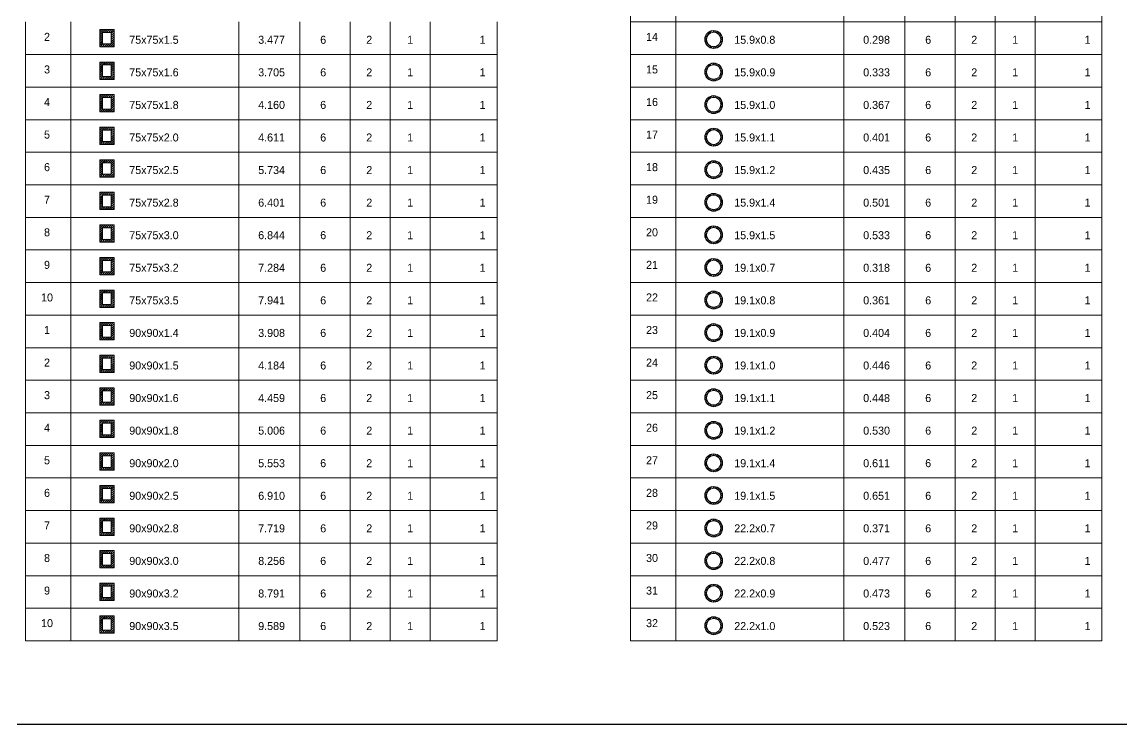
# Model space of a CAD drawing. Header units: millimetres. Extents: x 925681 to 1410834, y 71669 to 296428.
# Drawn here: x 1070943 to 1112187, y 175245 to 201625 of the extents above; entities that cross this region are included whole.
import ezdxf
from ezdxf.enums import TextEntityAlignment as Align

# ---------------------------------------------------------------- set-up
doc = ezdxf.new("R2010")
doc.units = ezdxf.units.MM
doc.header["$LTSCALE"] = 100
for name, color, linetype, lineweight in [('Ap0001_Statistic', 161, 'Continuous', 15), ('Ap0203_T', 243, 'Continuous', 35), ('Ap0310_PSS', 130, 'Continuous', 18), ('Ap0311_H', 8, 'Continuous', 15)]:
    doc.layers.add(name, color=color, linetype=linetype, lineweight=lineweight)
doc.styles.add('Ap_text ghi chu', font='1.shx', dxfattribs={"width": 0.8, "height": 250})

# ---------------------------------------------------------------- blocks, each defined once
blk = doc.blocks.new('khung thong ke')
at = {"layer": 'Ap0310_PSS'}
for p, q in [((0, -1222), (0, 0)), ((1700, -1222), (1700, 0)), ((8000, -1222), (8000, 0)), ((10296, -1222), (10296, 0)), ((12175, -1222), (12175, 0)), ((13675, -1222), (13675, 0)), ((15175, -1222), (15175, 0)), ((17684, 0), (17684, -1222))]:
    blk.add_line(p, q, dxfattribs=at)
at = {"layer": 'Ap0311_H'}
blk.add_line((0, -1222), (17684, -1222), dxfattribs=at)

msp = doc.modelspace()

# ---------------------------------------------------------------- hatches: boundary and pattern name
at = {"layer": 'Ap0001_Statistic'}
h = msp.add_hatch(dxfattribs=at)
h.set_pattern_fill('ANSI31', color=8, scale=433.070866, style=0)
h.set_pattern_definition([(45, (1066582.493, 173273.206), (-38.27842, 38.27842), [])])
h.paths.add_polyline_path([(1073857.8, 200694.6), (1074399.1, 200694.6), (1074399.1, 201344.2), (1073857.8, 201344.2)])
h.paths.add_polyline_path([(1074290.8, 201236), (1074290.8, 200802.9), (1073966, 200802.9), (1073966, 201236)], flags=16)
h = msp.add_hatch(dxfattribs=at)
h.set_pattern_fill('ANSI31', color=8, scale=433.070866, style=0)
h.set_pattern_definition([(45, (1089266.49, 174306.283), (-38.27842, 38.27842), [])])
edge = h.paths.add_edge_path()
edge.add_arc((1096877.4, 200969.8), 335.6, 0, 360)
edge = h.paths.add_edge_path(flags=16)
edge.add_arc((1096877.4, 200969.8), 270.7, 0, 360)
h = msp.add_hatch(dxfattribs=at)
h.set_pattern_fill('ANSI31', color=8, scale=433.070866, style=0)
h.set_pattern_definition([(45, (1066582.493, 172051.04), (-38.27842, 38.27842), [])])
h.paths.add_polyline_path([(1073857.8, 199472.5), (1074399.1, 199472.5), (1074399.1, 200122.1), (1073857.8, 200122.1)])
h.paths.add_polyline_path([(1074290.8, 200013.8), (1074290.8, 199580.7), (1073966, 199580.7), (1073966, 200013.8)], flags=16)
h = msp.add_hatch(dxfattribs=at)
h.set_pattern_fill('ANSI31', color=8, scale=433.070866, style=0)
h.set_pattern_definition([(45, (1089266.49, 173084.116), (-38.27842, 38.27842), [])])
edge = h.paths.add_edge_path()
edge.add_arc((1096877.4, 199747.7), 335.6, 0, 360)
edge = h.paths.add_edge_path(flags=16)
edge.add_arc((1096877.4, 199747.7), 270.7, 0, 360)
h = msp.add_hatch(dxfattribs=at)
h.set_pattern_fill('ANSI31', color=8, scale=433.070866, style=0)
h.set_pattern_definition([(45, (1066582.493, 170828.87), (-38.27842, 38.27842), [])])
h.paths.add_polyline_path([(1073857.8, 198250.3), (1074399.1, 198250.3), (1074399.1, 198899.9), (1073857.8, 198899.9)])
h.paths.add_polyline_path([(1074290.8, 198791.6), (1074290.8, 198358.6), (1073966, 198358.6), (1073966, 198791.6)], flags=16)
h = msp.add_hatch(dxfattribs=at)
h.set_pattern_fill('ANSI31', color=8, scale=433.070866, style=0)
h.set_pattern_definition([(45, (1089266.49, 171861.95), (-38.27842, 38.27842), [])])
edge = h.paths.add_edge_path()
edge.add_arc((1096877.4, 198525.5), 335.6, 0, 360)
edge = h.paths.add_edge_path(flags=16)
edge.add_arc((1096877.4, 198525.5), 270.7, 0, 360)
h = msp.add_hatch(dxfattribs=at)
h.set_pattern_fill('ANSI31', color=8, scale=433.070866, style=0)
h.set_pattern_definition([(45, (1066582.493, 169606.704), (-38.27842, 38.27842), [])])
h.paths.add_polyline_path([(1073857.8, 197028.1), (1074399.1, 197028.1), (1074399.1, 197677.7), (1073857.8, 197677.7)])
h.paths.add_polyline_path([(1074290.8, 197569.5), (1074290.8, 197136.4), (1073966, 197136.4), (1073966, 197569.5)], flags=16)
h = msp.add_hatch(dxfattribs=at)
h.set_pattern_fill('ANSI31', color=8, scale=433.070866, style=0)
h.set_pattern_definition([(45, (1089266.49, 170639.78), (-38.27842, 38.27842), [])])
edge = h.paths.add_edge_path()
edge.add_arc((1096877.4, 197303.3), 335.6, 0, 360)
edge = h.paths.add_edge_path(flags=16)
edge.add_arc((1096877.4, 197303.3), 270.7, 0, 360)
h = msp.add_hatch(dxfattribs=at)
h.set_pattern_fill('ANSI31', color=8, scale=433.070866, style=0)
h.set_pattern_definition([(45, (1066582.493, 168384.537), (-38.27842, 38.27842), [])])
h.paths.add_polyline_path([(1073857.8, 195806), (1074399.1, 195806), (1074399.1, 196455.6), (1073857.8, 196455.6)])
h.paths.add_polyline_path([(1074290.8, 196347.3), (1074290.8, 195914.2), (1073966, 195914.2), (1073966, 196347.3)], flags=16)
h = msp.add_hatch(dxfattribs=at)
h.set_pattern_fill('ANSI31', color=8, scale=433.070866, style=0)
h.set_pattern_definition([(45, (1089266.49, 169417.614), (-38.27842, 38.27842), [])])
edge = h.paths.add_edge_path()
edge.add_arc((1096877.4, 196081.2), 335.6, 0, 360)
edge = h.paths.add_edge_path(flags=16)
edge.add_arc((1096877.4, 196081.2), 270.7, 0, 360)
h = msp.add_hatch(dxfattribs=at)
h.set_pattern_fill('ANSI31', color=8, scale=433.070866, style=0)
h.set_pattern_definition([(45, (1066582.493, 167162.37), (-38.27842, 38.27842), [])])
h.paths.add_polyline_path([(1073857.8, 194583.8), (1074399.1, 194583.8), (1074399.1, 195233.4), (1073857.8, 195233.4)])
h.paths.add_polyline_path([(1074290.8, 195125.1), (1074290.8, 194692.1), (1073966, 194692.1), (1073966, 195125.1)], flags=16)
h = msp.add_hatch(dxfattribs=at)
h.set_pattern_fill('ANSI31', color=8, scale=433.070866, style=0)
h.set_pattern_definition([(45, (1089266.49, 168195.447), (-38.27842, 38.27842), [])])
edge = h.paths.add_edge_path()
edge.add_arc((1096877.4, 194859), 335.6, 0, 360)
edge = h.paths.add_edge_path(flags=16)
edge.add_arc((1096877.4, 194859), 270.7, 0, 360)
h = msp.add_hatch(dxfattribs=at)
h.set_pattern_fill('ANSI31', color=8, scale=433.070866, style=0)
h.set_pattern_definition([(45, (1066582.493, 165940.203), (-38.27842, 38.27842), [])])
h.paths.add_polyline_path([(1073857.8, 193361.6), (1074399.1, 193361.6), (1074399.1, 194011.2), (1073857.8, 194011.2)])
h.paths.add_polyline_path([(1074290.8, 193903), (1074290.8, 193469.9), (1073966, 193469.9), (1073966, 193903)], flags=16)
h = msp.add_hatch(dxfattribs=at)
h.set_pattern_fill('ANSI31', color=8, scale=433.070866, style=0)
h.set_pattern_definition([(45, (1089266.49, 166973.28), (-38.27842, 38.27842), [])])
edge = h.paths.add_edge_path()
edge.add_arc((1096877.4, 193636.8), 335.6, 0, 360)
edge = h.paths.add_edge_path(flags=16)
edge.add_arc((1096877.4, 193636.8), 270.7, 0, 360)
h = msp.add_hatch(dxfattribs=at)
h.set_pattern_fill('ANSI31', color=8, scale=433.070866, style=0)
h.set_pattern_definition([(45, (1066582.493, 164718.036), (-38.27842, 38.27842), [])])
h.paths.add_polyline_path([(1073857.8, 192139.5), (1074399.1, 192139.5), (1074399.1, 192789.1), (1073857.8, 192789.1)])
h.paths.add_polyline_path([(1074290.8, 192680.8), (1074290.8, 192247.7), (1073966, 192247.7), (1073966, 192680.8)], flags=16)
h = msp.add_hatch(dxfattribs=at)
h.set_pattern_fill('ANSI31', color=8, scale=433.070866, style=0)
h.set_pattern_definition([(45, (1089266.49, 165751.11), (-38.27842, 38.27842), [])])
edge = h.paths.add_edge_path()
edge.add_arc((1096877.4, 192414.7), 335.6, 0, 360)
edge = h.paths.add_edge_path(flags=16)
edge.add_arc((1096877.4, 192414.7), 270.7, 0, 360)
h = msp.add_hatch(dxfattribs=at)
h.set_pattern_fill('ANSI31', color=8, scale=433.070866, style=0)
h.set_pattern_definition([(45, (1066582.493, 163495.87), (-38.27842, 38.27842), [])])
h.paths.add_polyline_path([(1073857.8, 190917.3), (1074399.1, 190917.3), (1074399.1, 191566.9), (1073857.8, 191566.9)])
h.paths.add_polyline_path([(1074290.8, 191458.6), (1074290.8, 191025.6), (1073966, 191025.6), (1073966, 191458.6)], flags=16)
h = msp.add_hatch(dxfattribs=at)
h.set_pattern_fill('ANSI31', color=8, scale=433.070866, style=0)
h.set_pattern_definition([(45, (1089266.49, 164528.945), (-38.27842, 38.27842), [])])
edge = h.paths.add_edge_path()
edge.add_arc((1096877.4, 191192.5), 335.6, 0, 360)
edge = h.paths.add_edge_path(flags=16)
edge.add_arc((1096877.4, 191192.5), 270.7, 0, 360)
h = msp.add_hatch(dxfattribs=at)
h.set_pattern_fill('ANSI31', color=8, scale=433.070866, style=0)
h.set_pattern_definition([(45, (1066582.493, 162273.7), (-38.27842, 38.27842), [])])
h.paths.add_polyline_path([(1073857.8, 189695.1), (1074399.1, 189695.1), (1074399.1, 190344.7), (1073857.8, 190344.7)])
h.paths.add_polyline_path([(1074290.8, 190236.5), (1074290.8, 189803.4), (1073966, 189803.4), (1073966, 190236.5)], flags=16)
h = msp.add_hatch(dxfattribs=at)
h.set_pattern_fill('ANSI31', color=8, scale=433.070866, style=0)
h.set_pattern_definition([(45, (1089266.49, 163306.78), (-38.27842, 38.27842), [])])
edge = h.paths.add_edge_path()
edge.add_arc((1096877.4, 189970.3), 335.6, 0, 360)
edge = h.paths.add_edge_path(flags=16)
edge.add_arc((1096877.4, 189970.3), 270.7, 0, 360)
h = msp.add_hatch(dxfattribs=at)
h.set_pattern_fill('ANSI31', color=8, scale=433.070866, style=0)
h.set_pattern_definition([(45, (1066582.493, 161051.534), (-38.27842, 38.27842), [])])
h.paths.add_polyline_path([(1073857.8, 188473), (1074399.1, 188473), (1074399.1, 189122.6), (1073857.8, 189122.6)])
h.paths.add_polyline_path([(1074290.8, 189014.3), (1074290.8, 188581.2), (1073966, 188581.2), (1073966, 189014.3)], flags=16)
h = msp.add_hatch(dxfattribs=at)
h.set_pattern_fill('ANSI31', color=8, scale=433.070866, style=0)
h.set_pattern_definition([(45, (1089266.49, 162084.61), (-38.27842, 38.27842), [])])
edge = h.paths.add_edge_path()
edge.add_arc((1096877.4, 188748.2), 335.6, 0, 360)
edge = h.paths.add_edge_path(flags=16)
edge.add_arc((1096877.4, 188748.2), 270.7, 0, 360)
h = msp.add_hatch(dxfattribs=at)
h.set_pattern_fill('ANSI31', color=8, scale=433.070866, style=0)
h.set_pattern_definition([(45, (1066582.493, 159829.367), (-38.27842, 38.27842), [])])
h.paths.add_polyline_path([(1073857.8, 187250.8), (1074399.1, 187250.8), (1074399.1, 187900.4), (1073857.8, 187900.4)])
h.paths.add_polyline_path([(1074290.8, 187792.1), (1074290.8, 187359.1), (1073966, 187359.1), (1073966, 187792.1)], flags=16)
h = msp.add_hatch(dxfattribs=at)
h.set_pattern_fill('ANSI31', color=8, scale=433.070866, style=0)
h.set_pattern_definition([(45, (1089266.49, 160862.444), (-38.27842, 38.27842), [])])
edge = h.paths.add_edge_path()
edge.add_arc((1096877.4, 187526), 335.6, 0, 360)
edge = h.paths.add_edge_path(flags=16)
edge.add_arc((1096877.4, 187526), 270.7, 0, 360)
h = msp.add_hatch(dxfattribs=at)
h.set_pattern_fill('ANSI31', color=8, scale=433.070866, style=0)
h.set_pattern_definition([(45, (1066582.493, 158607.2), (-38.27842, 38.27842), [])])
h.paths.add_polyline_path([(1073857.8, 186028.6), (1074399.1, 186028.6), (1074399.1, 186678.2), (1073857.8, 186678.2)])
h.paths.add_polyline_path([(1074290.8, 186570), (1074290.8, 186136.9), (1073966, 186136.9), (1073966, 186570)], flags=16)
h = msp.add_hatch(dxfattribs=at)
h.set_pattern_fill('ANSI31', color=8, scale=433.070866, style=0)
h.set_pattern_definition([(45, (1089266.49, 159640.277), (-38.27842, 38.27842), [])])
edge = h.paths.add_edge_path()
edge.add_arc((1096877.4, 186303.8), 335.6, 0, 360)
edge = h.paths.add_edge_path(flags=16)
edge.add_arc((1096877.4, 186303.8), 270.7, 0, 360)
h = msp.add_hatch(dxfattribs=at)
h.set_pattern_fill('ANSI31', color=8, scale=433.070866, style=0)
h.set_pattern_definition([(45, (1066582.493, 157385.03), (-38.27842, 38.27842), [])])
h.paths.add_polyline_path([(1073857.8, 184806.5), (1074399.1, 184806.5), (1074399.1, 185456.1), (1073857.8, 185456.1)])
h.paths.add_polyline_path([(1074290.8, 185347.8), (1074290.8, 184914.7), (1073966, 184914.7), (1073966, 185347.8)], flags=16)
h = msp.add_hatch(dxfattribs=at)
h.set_pattern_fill('ANSI31', color=8, scale=433.070866, style=0)
h.set_pattern_definition([(45, (1089266.49, 158418.11), (-38.27842, 38.27842), [])])
edge = h.paths.add_edge_path()
edge.add_arc((1096877.4, 185081.7), 335.6, 0, 360)
edge = h.paths.add_edge_path(flags=16)
edge.add_arc((1096877.4, 185081.7), 270.7, 0, 360)
h = msp.add_hatch(dxfattribs=at)
h.set_pattern_fill('ANSI31', color=8, scale=433.070866, style=0)
h.set_pattern_definition([(45, (1066582.493, 156162.865), (-38.27842, 38.27842), [])])
h.paths.add_polyline_path([(1073857.8, 183584.3), (1074399.1, 183584.3), (1074399.1, 184233.9), (1073857.8, 184233.9)])
h.paths.add_polyline_path([(1074290.8, 184125.6), (1074290.8, 183692.6), (1073966, 183692.6), (1073966, 184125.6)], flags=16)
h = msp.add_hatch(dxfattribs=at)
h.set_pattern_fill('ANSI31', color=8, scale=433.070866, style=0)
h.set_pattern_definition([(45, (1089266.49, 157195.94), (-38.27842, 38.27842), [])])
edge = h.paths.add_edge_path()
edge.add_arc((1096877.4, 183859.5), 335.6, 0, 360)
edge = h.paths.add_edge_path(flags=16)
edge.add_arc((1096877.4, 183859.5), 270.7, 0, 360)
h = msp.add_hatch(dxfattribs=at)
h.set_pattern_fill('ANSI31', color=8, scale=433.070866, style=0)
h.set_pattern_definition([(45, (1066582.493, 154940.7), (-38.27842, 38.27842), [])])
h.paths.add_polyline_path([(1073857.8, 182362.1), (1074399.1, 182362.1), (1074399.1, 183011.7), (1073857.8, 183011.7)])
h.paths.add_polyline_path([(1074290.8, 182903.5), (1074290.8, 182470.4), (1073966, 182470.4), (1073966, 182903.5)], flags=16)
h = msp.add_hatch(dxfattribs=at)
h.set_pattern_fill('ANSI31', color=8, scale=433.070866, style=0)
h.set_pattern_definition([(45, (1089266.49, 155973.775), (-38.27842, 38.27842), [])])
edge = h.paths.add_edge_path()
edge.add_arc((1096877.4, 182637.3), 335.6, 0, 360)
edge = h.paths.add_edge_path(flags=16)
edge.add_arc((1096877.4, 182637.3), 270.7, 0, 360)
h = msp.add_hatch(dxfattribs=at)
h.set_pattern_fill('ANSI31', color=8, scale=433.070866, style=0)
h.set_pattern_definition([(45, (1066582.493, 153718.53), (-38.27842, 38.27842), [])])
h.paths.add_polyline_path([(1073857.8, 181140), (1074399.1, 181140), (1074399.1, 181789.6), (1073857.8, 181789.6)])
h.paths.add_polyline_path([(1074290.8, 181681.3), (1074290.8, 181248.2), (1073966, 181248.2), (1073966, 181681.3)], flags=16)
h = msp.add_hatch(dxfattribs=at)
h.set_pattern_fill('ANSI31', color=8, scale=433.070866, style=0)
h.set_pattern_definition([(45, (1089266.49, 154751.61), (-38.27842, 38.27842), [])])
edge = h.paths.add_edge_path()
edge.add_arc((1096877.4, 181415.2), 335.6, 0, 360)
edge = h.paths.add_edge_path(flags=16)
edge.add_arc((1096877.4, 181415.2), 270.7, 0, 360)
h = msp.add_hatch(dxfattribs=at)
h.set_pattern_fill('ANSI31', color=8, scale=433.070866, style=0)
h.set_pattern_definition([(45, (1066582.493, 152496.364), (-38.27842, 38.27842), [])])
h.paths.add_polyline_path([(1073857.8, 179917.8), (1074399.1, 179917.8), (1074399.1, 180567.4), (1073857.8, 180567.4)])
h.paths.add_polyline_path([(1074290.8, 180459.1), (1074290.8, 180026.1), (1073966, 180026.1), (1073966, 180459.1)], flags=16)
h = msp.add_hatch(dxfattribs=at)
h.set_pattern_fill('ANSI31', color=8, scale=433.070866, style=0)
h.set_pattern_definition([(45, (1089266.49, 153529.44), (-38.27842, 38.27842), [])])
edge = h.paths.add_edge_path()
edge.add_arc((1096877.4, 180193), 335.6, 0, 360)
edge = h.paths.add_edge_path(flags=16)
edge.add_arc((1096877.4, 180193), 270.7, 0, 360)
h = msp.add_hatch(dxfattribs=at)
h.set_pattern_fill('ANSI31', color=8, scale=433.070866, style=0)
h.set_pattern_definition([(45, (1066582.493, 151274.196), (-38.27842, 38.27842), [])])
h.paths.add_polyline_path([(1073857.8, 178695.6), (1074399.1, 178695.6), (1074399.1, 179345.2), (1073857.8, 179345.2)])
h.paths.add_polyline_path([(1074290.8, 179237), (1074290.8, 178803.9), (1073966, 178803.9), (1073966, 179237)], flags=16)
h = msp.add_hatch(dxfattribs=at)
h.set_pattern_fill('ANSI31', color=8, scale=433.070866, style=0)
h.set_pattern_definition([(45, (1089266.49, 152307.273), (-38.27842, 38.27842), [])])
edge = h.paths.add_edge_path()
edge.add_arc((1096877.4, 178970.8), 335.6, 0, 360)
edge = h.paths.add_edge_path(flags=16)
edge.add_arc((1096877.4, 178970.8), 270.7, 0, 360)

# ---------------------------------------------------------------- linework, layer by layer
at = {"layer": 'Ap0001_Statistic', "color": 3}
for points in [[(1073857.8, 200694.6), (1074399.1, 200694.6), (1074399.1, 201344.2), (1073857.8, 201344.2)], [(1074290.8, 201234.7), (1074290.8, 200801.7), (1073966, 200801.7), (1073966, 201234.7)], [(1073857.8, 199472.5), (1074399.1, 199472.5), (1074399.1, 200122.1), (1073857.8, 200122.1)], [(1074290.8, 200012.6), (1074290.8, 199579.5), (1073966, 199579.5), (1073966, 200012.6)], [(1073857.8, 198250.3), (1074399.1, 198250.3), (1074399.1, 198899.9), (1073857.8, 198899.9)], [(1074290.8, 198790.4), (1074290.8, 198357.3), (1073966, 198357.3), (1073966, 198790.4)], [(1073857.8, 197028.1), (1074399.1, 197028.1), (1074399.1, 197677.7), (1073857.8, 197677.7)], [(1074290.8, 197568.2), (1074290.8, 197135.1), (1073966, 197135.1), (1073966, 197568.2)], [(1073857.8, 195806), (1074399.1, 195806), (1074399.1, 196455.6), (1073857.8, 196455.6)], [(1074290.8, 196346.1), (1074290.8, 195913), (1073966, 195913), (1073966, 196346.1)], [(1073857.8, 194583.8), (1074399.1, 194583.8), (1074399.1, 195233.4), (1073857.8, 195233.4)], [(1074290.8, 195123.9), (1074290.8, 194690.8), (1073966, 194690.8), (1073966, 195123.9)], [(1073857.8, 193361.6), (1074399.1, 193361.6), (1074399.1, 194011.2), (1073857.8, 194011.2)], [(1074290.8, 193901.7), (1074290.8, 193468.6), (1073966, 193468.6), (1073966, 193901.7)], [(1073857.8, 192139.5), (1074399.1, 192139.5), (1074399.1, 192789.1), (1073857.8, 192789.1)], [(1074290.8, 192679.6), (1074290.8, 192246.5), (1073966, 192246.5), (1073966, 192679.6)], [(1073857.8, 190917.3), (1074399.1, 190917.3), (1074399.1, 191566.9), (1073857.8, 191566.9)], [(1074290.8, 191457.4), (1074290.8, 191024.3), (1073966, 191024.3), (1073966, 191457.4)], [(1073857.8, 189695.1), (1074399.1, 189695.1), (1074399.1, 190344.7), (1073857.8, 190344.7)], [(1074290.8, 190235.2), (1074290.8, 189802.1), (1073966, 189802.1), (1073966, 190235.2)], [(1073857.8, 188473), (1074399.1, 188473), (1074399.1, 189122.6), (1073857.8, 189122.6)], [(1074290.8, 189013), (1074290.8, 188580), (1073966, 188580), (1073966, 189013)], [(1073857.8, 187250.8), (1074399.1, 187250.8), (1074399.1, 187900.4), (1073857.8, 187900.4)], [(1074290.8, 187790.9), (1074290.8, 187357.8), (1073966, 187357.8), (1073966, 187790.9)], [(1073857.8, 186028.6), (1074399.1, 186028.6), (1074399.1, 186678.2), (1073857.8, 186678.2)], [(1074290.8, 186568.7), (1074290.8, 186135.6), (1073966, 186135.6), (1073966, 186568.7)], [(1073857.8, 184806.5), (1074399.1, 184806.5), (1074399.1, 185456.1), (1073857.8, 185456.1)], [(1074290.8, 185346.5), (1074290.8, 184913.5), (1073966, 184913.5), (1073966, 185346.5)], [(1073857.8, 183584.3), (1074399.1, 183584.3), (1074399.1, 184233.9), (1073857.8, 184233.9)], [(1074290.8, 184124.4), (1074290.8, 183691.3), (1073966, 183691.3), (1073966, 184124.4)], [(1073857.8, 182362.1), (1074399.1, 182362.1), (1074399.1, 183011.7), (1073857.8, 183011.7)], [(1074290.8, 182902.2), (1074290.8, 182469.1), (1073966, 182469.1), (1073966, 182902.2)], [(1073857.8, 181140), (1074399.1, 181140), (1074399.1, 181789.6), (1073857.8, 181789.6)], [(1074290.8, 181680), (1074290.8, 181247), (1073966, 181247), (1073966, 181680)], [(1073857.8, 179917.8), (1074399.1, 179917.8), (1074399.1, 180567.4), (1073857.8, 180567.4)], [(1074290.8, 180457.9), (1074290.8, 180024.8), (1073966, 180024.8), (1073966, 180457.9)], [(1073857.8, 178695.6), (1074399.1, 178695.6), (1074399.1, 179345.2), (1073857.8, 179345.2)], [(1074290.8, 179235.7), (1074290.8, 178802.6), (1073966, 178802.6), (1073966, 179235.7)]]:
    msp.add_lwpolyline(points, close=True, dxfattribs=at)
for centre, radius in [((1096877.4, 200969.8), 335.6), ((1096877.4, 200969.8), 270.7), ((1096877.4, 199747.7), 335.6), ((1096877.4, 199747.7), 270.7), ((1096877.4, 198525.5), 335.6), ((1096877.4, 198525.5), 270.7), ((1096877.4, 197303.3), 335.6), ((1096877.4, 197303.3), 270.7), ((1096877.4, 196081.2), 335.6), ((1096877.4, 196081.2), 270.7), ((1096877.4, 194859), 335.6), ((1096877.4, 194859), 270.7), ((1096877.4, 193636.8), 335.6), ((1096877.4, 193636.8), 270.7), ((1096877.4, 192414.7), 335.6), ((1096877.4, 192414.7), 270.7), ((1096877.4, 191192.5), 335.6), ((1096877.4, 191192.5), 270.7), ((1096877.4, 189970.3), 335.6), ((1096877.4, 189970.3), 270.7), ((1096877.4, 188748.2), 335.6), ((1096877.4, 188748.2), 270.7), ((1096877.4, 187526), 335.6), ((1096877.4, 187526), 270.7), ((1096877.4, 186303.8), 335.6), ((1096877.4, 186303.8), 270.7), ((1096877.4, 185081.7), 335.6), ((1096877.4, 185081.7), 270.7), ((1096877.4, 183859.5), 335.6), ((1096877.4, 183859.5), 270.7), ((1096877.4, 182637.3), 335.6), ((1096877.4, 182637.3), 270.7), ((1096877.4, 181415.2), 335.6), ((1096877.4, 181415.2), 270.7), ((1096877.4, 180193), 335.6), ((1096877.4, 180193), 270.7), ((1096877.4, 178970.8), 335.6), ((1096877.4, 178970.8), 270.7)]:
    msp.add_circle(centre, radius, dxfattribs=at)
at = {"layer": 'Defpoints', "const_width": 50}
msp.add_lwpolyline([(925706.5, 228472.4), (1287972.4, 228472.4), (1287972.4, 175270.1), (925706.5, 175270.1)], close=True, dxfattribs=at)

# ---------------------------------------------------------------- block references
at = {"layer": 'Ap0001_Statistic'}
for p in [(1093753.3, 202847.4), (1071069.3, 201625.2), (1093753.3, 201625.2), (1071069.3, 200403), (1093753.3, 200403), (1071069.3, 199180.9), (1093753.3, 199180.9), (1071069.3, 197958.7), (1093753.3, 197958.7), (1071069.3, 196736.5), (1093753.3, 196736.5), (1071069.3, 195514.3), (1093753.3, 195514.3), (1071069.3, 194292.2), (1093753.3, 194292.2), (1071069.3, 193070), (1093753.3, 193070), (1071069.3, 191847.8), (1093753.3, 191847.8), (1071069.3, 190625.7), (1093753.3, 190625.7), (1071069.3, 189403.5), (1093753.3, 189403.5), (1071069.3, 188181.3), (1093753.3, 188181.3), (1071069.3, 186959.2), (1093753.3, 186959.2), (1071069.3, 185737), (1093753.3, 185737), (1071069.3, 184514.8), (1093753.3, 184514.8), (1071069.3, 183292.7), (1093753.3, 183292.7), (1071069.3, 182070.5), (1093753.3, 182070.5), (1071069.3, 180848.3), (1093753.3, 180848.3), (1071069.3, 179626.2), (1093753.3, 179626.2)]:
    msp.add_blockref('khung thong ke', p, dxfattribs=at)

# ---------------------------------------------------------------- texts
at = {"layer": 'Ap0203_T', "style": 'Ap_text ghi chu'}
for s, p in [('2', (1071881.7, 200916.7)), ('6', (1082236.4, 200807.5)), ('2', (1083963, 200807.5)), ('1', (1085497.7, 200807.5)), ('14', (1094565.7, 200916.7)), ('6', (1104920.4, 200807.5)), ('2', (1106647, 200807.5)), ('1', (1108181.7, 200807.5)), ('3', (1071881.7, 199694.6)), ('6', (1082236.4, 199585.4)), ('2', (1083963, 199585.4)), ('1', (1085497.7, 199585.4)), ('15', (1094565.7, 199694.6)), ('6', (1104920.4, 199585.4)), ('2', (1106647, 199585.4)), ('1', (1108181.7, 199585.4)), ('4', (1071881.7, 198472.4)), ('6', (1082236.4, 198363.2)), ('2', (1083963, 198363.2)), ('1', (1085497.7, 198363.2)), ('16', (1094565.7, 198472.4)), ('6', (1104920.4, 198363.2)), ('2', (1106647, 198363.2)), ('1', (1108181.7, 198363.2)), ('5', (1071881.7, 197250.2)), ('6', (1082236.4, 197141)), ('2', (1083963, 197141)), ('1', (1085497.7, 197141)), ('17', (1094565.7, 197250.2)), ('6', (1104920.4, 197141)), ('2', (1106647, 197141)), ('1', (1108181.7, 197141)), ('6', (1071881.7, 196028.1)), ('18', (1094565.7, 196028.1)), ('6', (1082236.4, 195918.9)), ('2', (1083963, 195918.9)), ('1', (1085497.7, 195918.9)), ('6', (1104920.4, 195918.9)), ('2', (1106647, 195918.9)), ('1', (1108181.7, 195918.9)), ('7', (1071881.7, 194805.9)), ('19', (1094565.7, 194805.9)), ('6', (1082236.4, 194696.7)), ('2', (1083963, 194696.7)), ('1', (1085497.7, 194696.7)), ('6', (1104920.4, 194696.7)), ('2', (1106647, 194696.7)), ('1', (1108181.7, 194696.7)), ('8', (1071881.7, 193583.7)), ('20', (1094565.7, 193583.7)), ('6', (1082236.4, 193474.5)), ('2', (1083963, 193474.5)), ('1', (1085497.7, 193474.5)), ('6', (1104920.4, 193474.5)), ('2', (1106647, 193474.5)), ('1', (1108181.7, 193474.5)), ('9', (1071881.7, 192361.6)), ('21', (1094565.7, 192361.6)), ('6', (1082236.4, 192252.4)), ('2', (1083963, 192252.4)), ('1', (1085497.7, 192252.4)), ('6', (1104920.4, 192252.4)), ('2', (1106647, 192252.4)), ('1', (1108181.7, 192252.4)), ('10', (1071881.7, 191139.4)), ('22', (1094565.7, 191139.4)), ('6', (1082236.4, 191030.2)), ('2', (1083963, 191030.2)), ('1', (1085497.7, 191030.2)), ('6', (1104920.4, 191030.2)), ('2', (1106647, 191030.2)), ('1', (1108181.7, 191030.2)), ('1', (1071881.7, 189917.2)), ('23', (1094565.7, 189917.2)), ('6', (1082236.4, 189808)), ('2', (1083963, 189808)), ('1', (1085497.7, 189808)), ('6', (1104920.4, 189808)), ('2', (1106647, 189808)), ('1', (1108181.7, 189808)), ('2', (1071881.7, 188695.1)), ('24', (1094565.7, 188695.1)), ('6', (1082236.4, 188585.9)), ('2', (1083963, 188585.9)), ('1', (1085497.7, 188585.9)), ('6', (1104920.4, 188585.9)), ('2', (1106647, 188585.9)), ('1', (1108181.7, 188585.9)), ('3', (1071881.7, 187472.9)), ('6', (1082236.4, 187363.7)), ('2', (1083963, 187363.7)), ('1', (1085497.7, 187363.7)), ('25', (1094565.7, 187472.9)), ('6', (1104920.4, 187363.7)), ('2', (1106647, 187363.7)), ('1', (1108181.7, 187363.7)), ('4', (1071881.7, 186250.7)), ('6', (1082236.4, 186141.5)), ('2', (1083963, 186141.5)), ('1', (1085497.7, 186141.5)), ('26', (1094565.7, 186250.7)), ('6', (1104920.4, 186141.5)), ('2', (1106647, 186141.5)), ('1', (1108181.7, 186141.5)), ('5', (1071881.7, 185028.6)), ('6', (1082236.4, 184919.4)), ('2', (1083963, 184919.4)), ('1', (1085497.7, 184919.4)), ('27', (1094565.7, 185028.6)), ('6', (1104920.4, 184919.4)), ('2', (1106647, 184919.4)), ('1', (1108181.7, 184919.4)), ('6', (1071881.7, 183806.4)), ('6', (1082236.4, 183697.2)), ('2', (1083963, 183697.2)), ('1', (1085497.7, 183697.2)), ('28', (1094565.7, 183806.4)), ('6', (1104920.4, 183697.2)), ('2', (1106647, 183697.2)), ('1', (1108181.7, 183697.2)), ('7', (1071881.7, 182584.2)), ('6', (1082236.4, 182475)), ('2', (1083963, 182475)), ('1', (1085497.7, 182475)), ('29', (1094565.7, 182584.2)), ('6', (1104920.4, 182475)), ('2', (1106647, 182475)), ('1', (1108181.7, 182475)), ('8', (1071881.7, 181362.1)), ('6', (1082236.4, 181252.9)), ('2', (1083963, 181252.9)), ('1', (1085497.7, 181252.9)), ('30', (1094565.7, 181362.1)), ('6', (1104920.4, 181252.9)), ('2', (1106647, 181252.9)), ('1', (1108181.7, 181252.9)), ('9', (1071881.7, 180139.9)), ('6', (1082236.4, 180030.7)), ('2', (1083963, 180030.7)), ('1', (1085497.7, 180030.7)), ('31', (1094565.7, 180139.9)), ('6', (1104920.4, 180030.7)), ('2', (1106647, 180030.7)), ('1', (1108181.7, 180030.7)), ('10', (1071881.7, 178917.7)), ('6', (1082236.4, 178808.5)), ('2', (1083963, 178808.5)), ('1', (1085497.7, 178808.5)), ('32', (1094565.7, 178917.7)), ('6', (1104920.4, 178808.5)), ('2', (1106647, 178808.5)), ('1', (1108181.7, 178808.5))]:
    msp.add_text(s, height=300, dxfattribs=at).set_placement(p, align=Align.CENTER)
at = {"layer": 'Ap0203_T', "color": 2, "style": 'Ap_text ghi chu'}
for s, p in [('75x75x1.5', (1074965.3, 200807.5)), ('75x75x1.6', (1074965.3, 199585.4)), ('75x75x1.8', (1074965.3, 198363.2)), ('75x75x2.0', (1074965.3, 197141)), ('75x75x2.5', (1074965.3, 195918.9)), ('75x75x2.8', (1074965.3, 194696.7)), ('75x75x3.0', (1074965.3, 193474.5)), ('75x75x3.2', (1074965.3, 192252.4)), ('75x75x3.5', (1074965.3, 191030.2)), ('90x90x1.4', (1074965.3, 189808)), ('90x90x1.5', (1074965.3, 188585.9)), ('90x90x1.6', (1074965.3, 187363.7)), ('90x90x1.8', (1074965.3, 186141.5)), ('90x90x2.0', (1074965.3, 184919.4)), ('90x90x2.5', (1074965.3, 183697.2)), ('90x90x2.8', (1074965.3, 182475)), ('90x90x3.0', (1074965.3, 181252.9)), ('90x90x3.2', (1074965.3, 180030.7)), ('90x90x3.5', (1074965.3, 178808.5))]:
    msp.add_text(s, height=300, dxfattribs=at).set_placement(p)
for s, p in [('3.477', (1080302, 200807.5)), ('0.298', (1102986, 200807.5)), ('3.705', (1080302, 199585.4)), ('0.333', (1102986, 199585.4)), ('4.160', (1080302, 198363.2)), ('0.367', (1102986, 198363.2)), ('4.611', (1080302, 197141)), ('0.401', (1102986, 197141)), ('5.734', (1080302, 195918.9)), ('0.435', (1102986, 195918.9)), ('6.401', (1080302, 194696.7)), ('0.501', (1102986, 194696.7)), ('6.844', (1080302, 193474.5)), ('0.533', (1102986, 193474.5)), ('7.284', (1080302, 192252.4)), ('0.318', (1102986, 192252.4)), ('7.941', (1080302, 191030.2)), ('0.361', (1102986, 191030.2)), ('3.908', (1080302, 189808)), ('0.404', (1102986, 189808)), ('4.184', (1080302, 188585.9)), ('0.446', (1102986, 188585.9)), ('4.459', (1080302, 187363.7)), ('0.448', (1102986, 187363.7)), ('5.006', (1080302, 186141.5)), ('0.530', (1102986, 186141.5)), ('5.553', (1080302, 184919.4)), ('0.611', (1102986, 184919.4)), ('6.910', (1080302, 183697.2)), ('0.651', (1102986, 183697.2)), ('7.719', (1080302, 182475)), ('0.371', (1102986, 182475)), ('8.256', (1080302, 181252.9)), ('0.477', (1102986, 181252.9)), ('8.791', (1080302, 180030.7)), ('0.473', (1102986, 180030.7)), ('9.589', (1080302, 178808.5)), ('0.523', (1102986, 178808.5))]:
    msp.add_text(s, height=300, dxfattribs=at).set_placement(p, align=Align.CENTER)
at = {"layer": 'Ap0203_T', "style": 'Ap_text ghi chu'}
for p in [(1088323.1, 200807.5), (1111007.1, 200807.5), (1088323.1, 199585.4), (1111007.1, 199585.4), (1088323.1, 198363.2), (1111007.1, 198363.2), (1088323.1, 197141), (1111007.1, 197141), (1088323.1, 195918.9), (1111007.1, 195918.9), (1088323.1, 194696.7), (1111007.1, 194696.7), (1088323.1, 193474.5), (1111007.1, 193474.5), (1088323.1, 192252.4), (1111007.1, 192252.4), (1088323.1, 191030.2), (1111007.1, 191030.2), (1088323.1, 189808), (1111007.1, 189808), (1088323.1, 188585.9), (1111007.1, 188585.9), (1088323.1, 187363.7), (1111007.1, 187363.7), (1088323.1, 186141.5), (1111007.1, 186141.5), (1088323.1, 184919.4), (1111007.1, 184919.4), (1088323.1, 183697.2), (1111007.1, 183697.2), (1088323.1, 182475), (1111007.1, 182475), (1088323.1, 181252.9), (1111007.1, 181252.9), (1088323.1, 180030.7), (1111007.1, 180030.7), (1088323.1, 178808.5), (1111007.1, 178808.5)]:
    msp.add_text('1', height=300, dxfattribs=at).set_placement(p, align=Align.RIGHT)
for s, p in [('15.9x0.8', (1097649.3, 200807.5)), ('15.9x0.9', (1097649.3, 199585.4)), ('15.9x1.0', (1097649.3, 198363.2)), ('15.9x1.1', (1097649.3, 197141)), ('15.9x1.2', (1097649.3, 195918.9)), ('15.9x1.4', (1097649.3, 194696.7)), ('15.9x1.5', (1097649.3, 193474.5)), ('19.1x0.7', (1097649.3, 192252.4)), ('19.1x0.8', (1097649.3, 191030.2)), ('19.1x0.9', (1097649.3, 189808)), ('19.1x1.0', (1097649.3, 188585.9)), ('19.1x1.1', (1097649.3, 187363.7)), ('19.1x1.2', (1097649.3, 186141.5)), ('19.1x1.4', (1097649.3, 184919.4)), ('19.1x1.5', (1097649.3, 183697.2)), ('22.2x0.7', (1097649.3, 182475)), ('22.2x0.8', (1097649.3, 181252.9)), ('22.2x0.9', (1097649.3, 180030.7)), ('22.2x1.0', (1097649.3, 178808.5))]:
    msp.add_text(s, height=300, dxfattribs=at).set_placement(p)

doc.saveas('drawing.dxf')
